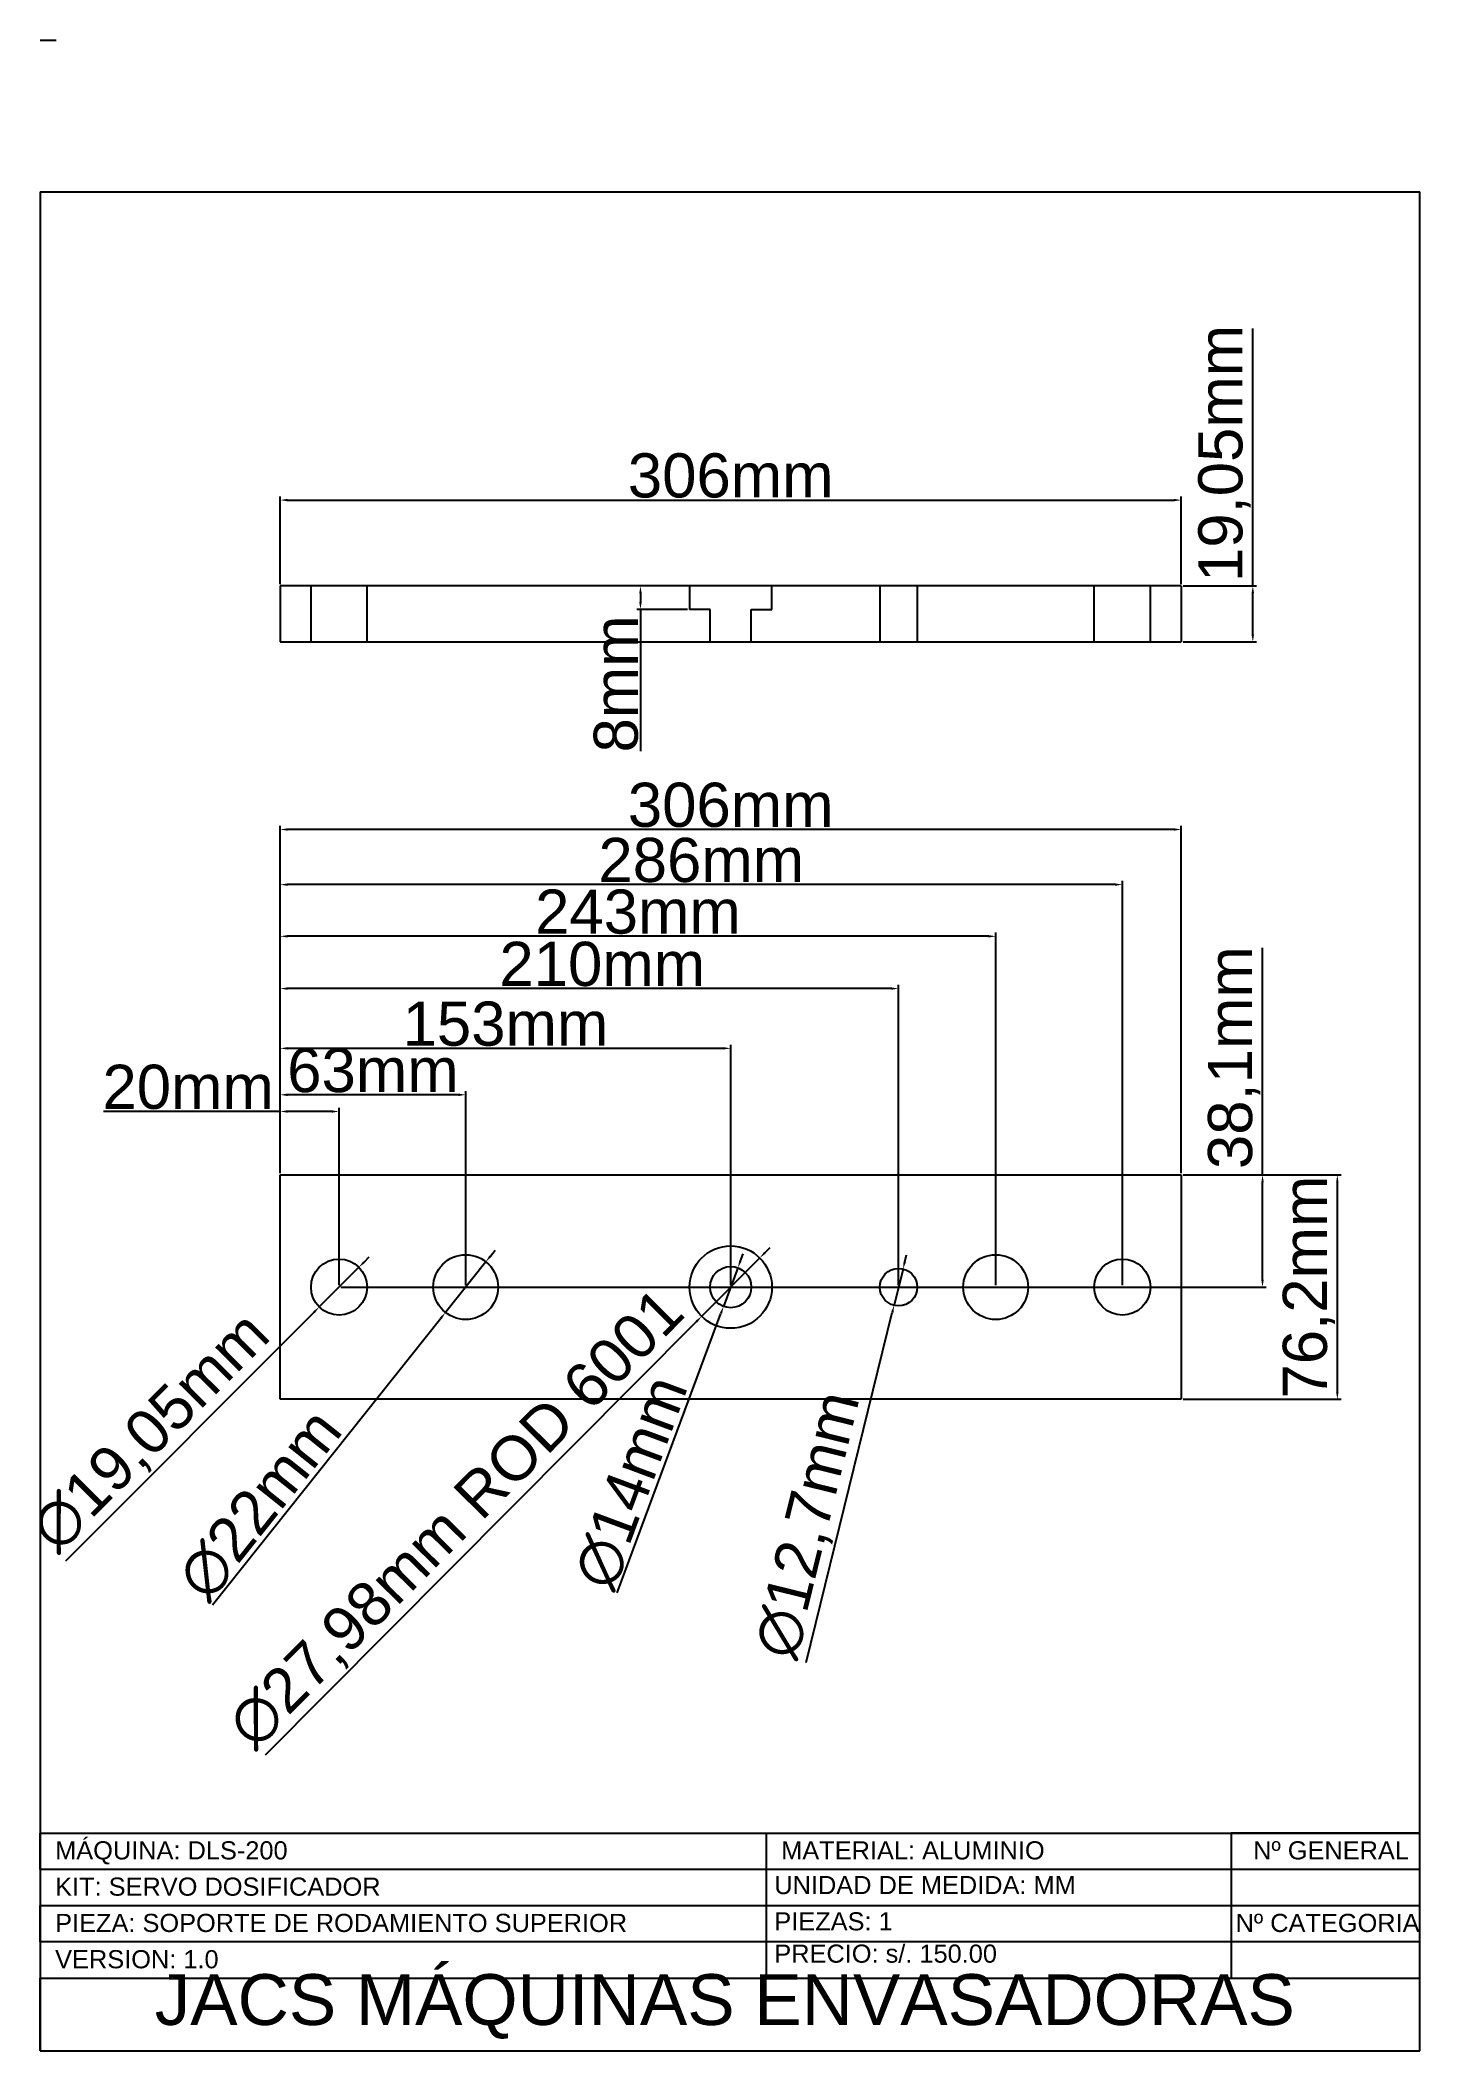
# Paper-space layout '8' of a CAD drawing. Header units: centimetres, sheet in millimetres. Extents: x 3 to 193, y 0 to 277.
# The model-space entities are those that its viewports show. They can reach past a viewport. Long polylines and large blocks are cut down to what shows.
import ezdxf

# ---------------------------------------------------------------- set-up
doc = ezdxf.new("R2010")
doc.units = ezdxf.units.CM
doc.header["$LTSCALE"] = 0.5
doc.linetypes.add('DASHED2', pattern=[9.525, 6.35, -3.175])
doc.styles.get("Standard").update_dxf_attribs({"font": 'arial.ttf'})
doc.dimstyles.new('ISO-25', dxfattribs={"dimtxt": 15, "dimasz": 2.5, "dimexe": 1.25, "dimexo": 0.625, "dimtad": 1, "dimtxsty": 'Standard', "dimcen": 2.5, "dimclrd": 1, "dimclre": 1, "dimadec": 0, "dimazin": 0, "dimtfac": 1, "dimtmove": 0, "dimatfit": 3, "dimfxl": 1, "dimarcsym": 0})

# ---------------------------------------------------------------- blocks, each defined once
blk = doc.blocks.new('*D233')
at = {"color": 1, "lineweight": -2, "transparency": 16777216}
for p, q in [((27919.86, 54750.57), (27919.86, 54780.34)), ((27922.36, 54779.09), (28223.36, 54779.09)), ((28225.86, 54750.57), (28225.86, 54780.34))]:
    blk.add_line(p, q, dxfattribs=at)
at = {"color": 1, "transparency": 16777216}
for points in [[(27922.36, 54779.51), (27922.36, 54778.68), (27919.86, 54779.09)], [(28223.36, 54779.51), (28223.36, 54778.68), (28225.86, 54779.09)]]:
    blk.add_solid(points, dxfattribs=at)
at = {"layer": 'Defpoints', "color": 0, "transparency": 16777216}
for p in [(28225.86, 54779.09), (27919.86, 54749.95), (28225.86, 54749.95)]:
    blk.add_point(p, dxfattribs=at)
at = {"color": 0, "transparency": 16777216, "insert": (28072.86, 54787.38), "char_height": 15, "attachment_point": 5}
blk.add_mtext('306mm', dxfattribs=at)
blk = doc.blocks.new('*D234')
at = {"color": 1, "lineweight": -2, "transparency": 16777216}
for p, q in [((28250.17, 54749.95), (28250.17, 54837.42)), ((28226.48, 54749.95), (28251.42, 54749.95)), ((28250.17, 54733.4), (28250.17, 54747.45)), ((28226.48, 54730.9), (28251.42, 54730.9))]:
    blk.add_line(p, q, dxfattribs=at)
at = {"color": 1, "transparency": 16777216}
for points in [[(28249.75, 54747.45), (28250.58, 54747.45), (28250.17, 54749.95)], [(28249.75, 54733.4), (28250.58, 54733.4), (28250.17, 54730.9)]]:
    blk.add_solid(points, dxfattribs=at)
at = {"layer": 'Defpoints', "color": 0, "transparency": 16777216}
for p in [(28225.86, 54749.95), (28250.17, 54749.95), (28225.86, 54730.9)]:
    blk.add_point(p, dxfattribs=at)
at = {"color": 0, "transparency": 16777216, "insert": (28240.53, 54794.93), "char_height": 15, "attachment_point": 5, "rotation": 90}
blk.add_mtext('19,05mm', dxfattribs=at)
blk = doc.blocks.new('*D235')
at = {"color": 1, "lineweight": -2, "transparency": 16777216}
for p, q in [((27919.86, 54550.46), (27919.86, 54572.65)), ((27939.86, 54512.36), (27939.86, 54572.65)), ((27919.86, 54571.4), (27859.85, 54571.4)), ((27937.36, 54571.4), (27922.36, 54571.4))]:
    blk.add_line(p, q, dxfattribs=at)
at = {"color": 1, "transparency": 16777216}
for points in [[(27922.36, 54571.82), (27922.36, 54570.98), (27919.86, 54571.4)], [(27937.36, 54571.82), (27937.36, 54570.98), (27939.86, 54571.4)]]:
    blk.add_solid(points, dxfattribs=at)
at = {"layer": 'Defpoints', "color": 0, "transparency": 16777216}
for p in [(27919.86, 54571.4), (27919.86, 54549.84), (27939.86, 54511.74)]:
    blk.add_point(p, dxfattribs=at)
at = {"color": 0, "transparency": 16777216, "insert": (27888.61, 54579.68), "char_height": 15, "attachment_point": 5}
blk.add_mtext('20mm', dxfattribs=at)
blk = doc.blocks.new('*D236')
at = {"color": 1, "lineweight": -2, "transparency": 16777216}
for p, q in [((27919.86, 54550.46), (27919.86, 54594.1)), ((28070.36, 54592.85), (27922.36, 54592.85)), ((28072.86, 54512.36), (28072.86, 54594.1))]:
    blk.add_line(p, q, dxfattribs=at)
at = {"color": 1, "transparency": 16777216}
for points in [[(27922.36, 54593.27), (27922.36, 54592.44), (27919.86, 54592.85)], [(28070.36, 54593.27), (28070.36, 54592.44), (28072.86, 54592.85)]]:
    blk.add_solid(points, dxfattribs=at)
at = {"layer": 'Defpoints', "color": 0, "transparency": 16777216}
for p in [(27919.86, 54592.85), (27919.86, 54549.84), (28072.86, 54511.74)]:
    blk.add_point(p, dxfattribs=at)
at = {"color": 0, "transparency": 16777216, "insert": (27996.36, 54601.14), "char_height": 15, "attachment_point": 5}
blk.add_mtext('153mm', dxfattribs=at)
blk = doc.blocks.new('*D237')
at = {"color": 1, "lineweight": -2, "transparency": 16777216}
for p, q in [((27919.86, 54550.46), (27919.86, 54614.4)), ((28127.36, 54613.15), (27922.36, 54613.15)), ((28129.86, 54512.36), (28129.86, 54614.4))]:
    blk.add_line(p, q, dxfattribs=at)
at = {"color": 1, "transparency": 16777216}
for points in [[(27922.36, 54613.57), (27922.36, 54612.74), (27919.86, 54613.15)], [(28127.36, 54613.57), (28127.36, 54612.74), (28129.86, 54613.15)]]:
    blk.add_solid(points, dxfattribs=at)
at = {"layer": 'Defpoints', "color": 0, "transparency": 16777216}
for p in [(27919.86, 54613.15), (27919.86, 54549.84), (28129.86, 54511.74)]:
    blk.add_point(p, dxfattribs=at)
at = {"color": 0, "transparency": 16777216, "insert": (28029.24, 54621.44), "char_height": 15, "attachment_point": 5}
blk.add_mtext('210mm', dxfattribs=at)
blk = doc.blocks.new('*D238')
at = {"color": 1, "lineweight": -2, "transparency": 16777216}
for p, q in [((27919.86, 54550.46), (27919.86, 54649.72)), ((28203.36, 54648.47), (27922.36, 54648.47)), ((28205.86, 54512.36), (28205.86, 54649.72))]:
    blk.add_line(p, q, dxfattribs=at)
at = {"color": 1, "transparency": 16777216}
for points in [[(27922.36, 54648.88), (27922.36, 54648.05), (27919.86, 54648.47)], [(28203.36, 54648.88), (28203.36, 54648.05), (28205.86, 54648.47)]]:
    blk.add_solid(points, dxfattribs=at)
at = {"layer": 'Defpoints', "color": 0, "transparency": 16777216}
for p in [(27919.86, 54648.47), (27919.86, 54549.84), (28205.86, 54511.74)]:
    blk.add_point(p, dxfattribs=at)
at = {"color": 0, "transparency": 16777216, "insert": (28062.86, 54656.75), "char_height": 15, "attachment_point": 5}
blk.add_mtext('286mm', dxfattribs=at)
blk = doc.blocks.new('*D239')
at = {"color": 1, "lineweight": -2, "transparency": 16777216}
for p, q in [((27919.86, 54550.46), (27919.86, 54668.44)), ((28225.86, 54550.46), (28225.86, 54668.44)), ((28223.36, 54667.19), (27922.36, 54667.19))]:
    blk.add_line(p, q, dxfattribs=at)
at = {"color": 1, "transparency": 16777216}
for points in [[(27922.36, 54667.61), (27922.36, 54666.78), (27919.86, 54667.19)], [(28223.36, 54667.61), (28223.36, 54666.78), (28225.86, 54667.19)]]:
    blk.add_solid(points, dxfattribs=at)
at = {"layer": 'Defpoints', "color": 0, "transparency": 16777216}
for p in [(27919.86, 54667.19), (27919.86, 54549.84), (28225.86, 54549.84)]:
    blk.add_point(p, dxfattribs=at)
at = {"color": 0, "transparency": 16777216, "insert": (28072.86, 54675.48), "char_height": 15, "attachment_point": 5}
blk.add_mtext('306mm', dxfattribs=at)
blk = doc.blocks.new('*D240')
at = {"color": 1, "lineweight": -2, "transparency": 16777216}
for p, q in [((28253.47, 54549.84), (28253.47, 54627.05)), ((28226.48, 54549.84), (28254.72, 54549.84)), ((28253.47, 54514.24), (28253.47, 54547.34)), ((27940.48, 54511.74), (28254.72, 54511.74))]:
    blk.add_line(p, q, dxfattribs=at)
at = {"color": 1, "transparency": 16777216}
for points in [[(28253.05, 54547.34), (28253.89, 54547.34), (28253.47, 54549.84)], [(28253.05, 54514.24), (28253.89, 54514.24), (28253.47, 54511.74)]]:
    blk.add_solid(points, dxfattribs=at)
at = {"layer": 'Defpoints', "color": 0, "transparency": 16777216}
for p in [(28225.86, 54549.84), (28253.47, 54549.84), (27939.86, 54511.74)]:
    blk.add_point(p, dxfattribs=at)
at = {"color": 0, "transparency": 16777216, "insert": (28243.83, 54589.69), "char_height": 15, "attachment_point": 5, "rotation": 90}
blk.add_mtext('38,1mm', dxfattribs=at)
blk = doc.blocks.new('*D241')
at = {"color": 1, "lineweight": -2, "transparency": 16777216}
for p, q in [((28226.48, 54549.84), (28280.12, 54549.84)), ((28278.87, 54476.14), (28278.87, 54547.34)), ((28226.48, 54473.64), (28280.12, 54473.64))]:
    blk.add_line(p, q, dxfattribs=at)
at = {"color": 1, "transparency": 16777216}
for points in [[(28278.45, 54547.34), (28279.28, 54547.34), (28278.87, 54549.84)], [(28278.45, 54476.14), (28279.28, 54476.14), (28278.87, 54473.64)]]:
    blk.add_solid(points, dxfattribs=at)
at = {"layer": 'Defpoints', "color": 0, "transparency": 16777216}
for p in [(28225.86, 54549.84), (28278.87, 54549.84), (28225.86, 54473.64)]:
    blk.add_point(p, dxfattribs=at)
at = {"color": 0, "transparency": 16777216, "insert": (28269.23, 54511.74), "char_height": 15, "attachment_point": 5, "rotation": 90}
blk.add_mtext('76,2mm', dxfattribs=at)
blk = doc.blocks.new('*D242')
at = {"color": 1, "lineweight": -2, "transparency": 16777216}
for p, q in [((27946.59, 54518.48), (27933.13, 54505)), ((27948.36, 54520.25), (27950.12, 54522.01)), ((27847.04, 54418.78), (27931.36, 54503.23))]:
    blk.add_line(p, q, dxfattribs=at)
at = {"color": 1, "transparency": 16777216}
for points in [[(27948.06, 54520.54), (27948.65, 54519.95), (27946.59, 54518.48)], [(27931.07, 54503.52), (27931.66, 54502.93), (27933.13, 54505)]]:
    blk.add_solid(points, dxfattribs=at)
at = {"layer": 'Defpoints', "color": 0, "transparency": 16777216}
for p in [(27946.59, 54518.48), (27933.13, 54505)]:
    blk.add_point(p, dxfattribs=at)
at = {"color": 0, "transparency": 16777216, "insert": (27876.33, 54462.1), "char_height": 15, "attachment_point": 5, "rotation": 45.04209}
blk.add_mtext('∅19,05mm', dxfattribs=at)
blk = doc.blocks.new('*D243')
at = {"color": 1, "lineweight": -2, "transparency": 16777216}
for p, q in [((28084.48, 54523.43), (28086.25, 54525.2)), ((28082.72, 54521.66), (28063, 54501.82)), ((27914.92, 54352.87), (28061.23, 54500.04))]:
    blk.add_line(p, q, dxfattribs=at)
at = {"color": 1, "transparency": 16777216}
for points in [[(28084.19, 54523.72), (28084.78, 54523.14), (28082.72, 54521.66)], [(28060.94, 54500.34), (28061.53, 54499.75), (28063, 54501.82)]]:
    blk.add_solid(points, dxfattribs=at)
at = {"layer": 'Defpoints', "color": 0, "transparency": 16777216}
for p in [(28082.72, 54521.66), (28063, 54501.82)]:
    blk.add_point(p, dxfattribs=at)
at = {"color": 0, "transparency": 16777216, "insert": (27980.18, 54432.54), "char_height": 15, "attachment_point": 5, "rotation": 45.16811}
blk.add_mtext('∅27,98mm ROD 6001', dxfattribs=at)
blk = doc.blocks.new('*D244')
at = {"color": 1, "lineweight": -2, "transparency": 16777216}
for p, q in [((28075.3, 54518.3), (28070.42, 54505.17)), ((28076.17, 54520.64), (28077.04, 54522.99)), ((28034.32, 54407.94), (28069.55, 54502.83))]:
    blk.add_line(p, q, dxfattribs=at)
at = {"color": 1, "transparency": 16777216}
for points in [[(28075.77, 54520.79), (28076.56, 54520.5), (28075.3, 54518.3)], [(28069.16, 54502.98), (28069.94, 54502.69), (28070.42, 54505.17)]]:
    blk.add_solid(points, dxfattribs=at)
at = {"layer": 'Defpoints', "color": 0, "transparency": 16777216}
for p in [(28075.3, 54518.3), (28070.42, 54505.17)]:
    blk.add_point(p, dxfattribs=at)
at = {"color": 0, "transparency": 16777216, "insert": (28038.97, 54445.46), "char_height": 15, "attachment_point": 5, "rotation": 69.63238}
blk.add_mtext('∅14mm', dxfattribs=at)
blk = doc.blocks.new('*D245')
at = {"color": 1, "lineweight": -2, "transparency": 16777216}
for p, q in [((28131.38, 54517.9), (28128.34, 54505.57)), ((28131.98, 54520.33), (28132.57, 54522.76)), ((28098.46, 54384.26), (28127.74, 54503.14))]:
    blk.add_line(p, q, dxfattribs=at)
at = {"color": 1, "transparency": 16777216}
for points in [[(28131.57, 54520.43), (28132.38, 54520.23), (28131.38, 54517.9)], [(28127.34, 54503.24), (28128.15, 54503.04), (28128.34, 54505.57)]]:
    blk.add_solid(points, dxfattribs=at)
at = {"layer": 'Defpoints', "color": 0, "transparency": 16777216}
for p in [(28131.38, 54517.9), (28128.34, 54505.57)]:
    blk.add_point(p, dxfattribs=at)
at = {"color": 0, "transparency": 16777216, "insert": (28099.75, 54430.83), "char_height": 15, "attachment_point": 5, "rotation": 76.16233}
blk.add_mtext('∅12,7mm', dxfattribs=at)
blk = doc.blocks.new('*D273')
at = {"color": 1, "lineweight": -2, "transparency": 16777216}
for p, q in [((28058.24, 54749.95), (28040.96, 54749.95)), ((28042.21, 54747.45), (28042.21, 54744.45)), ((28058.24, 54741.95), (28040.96, 54741.95)), ((28042.21, 54741.95), (28042.21, 54693.83))]:
    blk.add_line(p, q, dxfattribs=at)
at = {"color": 1, "transparency": 16777216}
for points in [[(28041.79, 54747.45), (28042.63, 54747.45), (28042.21, 54749.95)], [(28041.79, 54744.45), (28042.63, 54744.45), (28042.21, 54741.95)]]:
    blk.add_solid(points, dxfattribs=at)
at = {"layer": 'Defpoints', "color": 0, "transparency": 16777216}
for p in [(28058.87, 54749.95), (28042.21, 54741.95), (28058.87, 54741.95)]:
    blk.add_point(p, dxfattribs=at)
at = {"color": 0, "transparency": 16777216, "insert": (28033.93, 54716.64), "char_height": 15, "attachment_point": 5, "rotation": 90}
blk.add_mtext('8mm', dxfattribs=at)
blk = doc.blocks.new('*D310')
at = {"color": 1, "lineweight": -2, "transparency": 16777216}
for p, q in [((27919.86, 54550.46), (27919.86, 54632.16)), ((28160.36, 54630.91), (27922.36, 54630.91)), ((28162.86, 54512.36), (28162.86, 54632.16))]:
    blk.add_line(p, q, dxfattribs=at)
at = {"color": 1, "transparency": 16777216}
for points in [[(27922.36, 54631.33), (27922.36, 54630.49), (27919.86, 54630.91)], [(28160.36, 54631.33), (28160.36, 54630.49), (28162.86, 54630.91)]]:
    blk.add_solid(points, dxfattribs=at)
at = {"layer": 'Defpoints', "color": 0, "transparency": 16777216}
for p in [(27919.86, 54630.91), (27919.86, 54549.84), (28162.86, 54511.74)]:
    blk.add_point(p, dxfattribs=at)
at = {"color": 0, "transparency": 16777216, "insert": (28041.36, 54639.2), "char_height": 15, "attachment_point": 5}
blk.add_mtext('243mm', dxfattribs=at)
blk = doc.blocks.new('*D311')
at = {"color": 1, "lineweight": -2, "transparency": 16777216}
for p, q in [((27919.86, 54550.46), (27919.86, 54578.32)), ((27980.36, 54577.07), (27922.36, 54577.07)), ((27982.86, 54512.36), (27982.86, 54578.32))]:
    blk.add_line(p, q, dxfattribs=at)
at = {"color": 1, "transparency": 16777216}
for points in [[(27922.36, 54577.49), (27922.36, 54576.65), (27919.86, 54577.07)], [(27980.36, 54577.49), (27980.36, 54576.65), (27982.86, 54577.07)]]:
    blk.add_solid(points, dxfattribs=at)
at = {"layer": 'Defpoints', "color": 0, "transparency": 16777216}
for p in [(27919.86, 54577.07), (27919.86, 54549.84), (27982.86, 54511.74)]:
    blk.add_point(p, dxfattribs=at)
at = {"color": 0, "transparency": 16777216, "insert": (27951.36, 54585.36), "char_height": 15, "attachment_point": 5}
blk.add_mtext('63mm', dxfattribs=at)
blk = doc.blocks.new('*D312')
at = {"color": 1, "lineweight": -2, "transparency": 16777216}
for p, q in [((27991.27, 54522.29), (27992.83, 54524.25)), ((27989.71, 54520.34), (27976, 54503.13)), ((27896.83, 54403.77), (27974.45, 54501.18))]:
    blk.add_line(p, q, dxfattribs=at)
at = {"color": 1, "transparency": 16777216}
for points in [[(27990.95, 54522.55), (27991.6, 54522.03), (27989.71, 54520.34)], [(27974.12, 54501.44), (27974.77, 54500.92), (27976, 54503.13)]]:
    blk.add_solid(points, dxfattribs=at)
at = {"layer": 'Defpoints', "color": 0, "transparency": 16777216}
for p in [(27989.71, 54520.34), (27976, 54503.13)]:
    blk.add_point(p, dxfattribs=at)
at = {"color": 0, "transparency": 16777216, "insert": (27912.95, 54437.96), "char_height": 15, "attachment_point": 5, "rotation": 51.4512}
blk.add_mtext('∅22mm', dxfattribs=at)

msp = doc.modelspace()

# ---------------------------------------------------------------- linework, layer by layer
for p, q in [((28225.859, 54749.948), (27919.859, 54749.948)), ((27919.859, 54749.948), (27919.859, 54730.898)), ((28225.859, 54749.948), (28225.859, 54730.898)), ((27919.859, 54730.898), (28225.859, 54730.898)), ((27919.859, 54549.837), (28225.859, 54549.837)), ((27919.859, 54473.637), (27919.859, 54549.837)), ((28225.859, 54549.837), (28225.859, 54473.637)), ((28225.859, 54473.637), (27919.859, 54473.637))]:
    msp.add_line(p, q)
at = {"linetype": 'DASHED2'}
for p, q in [((27930.334, 54730.898), (27930.334, 54749.948)), ((27949.384, 54730.898), (27949.384, 54749.948)), ((28058.869, 54749.948), (28058.869, 54741.948)), ((28086.849, 54741.948), (28086.849, 54749.948)), ((28123.509, 54749.948), (28123.509, 54730.898)), ((28136.209, 54749.948), (28136.209, 54730.898)), ((28196.334, 54730.898), (28196.334, 54749.948)), ((28215.384, 54730.898), (28215.384, 54749.948)), ((28065.859, 54741.948), (28058.869, 54741.948)), ((28065.859, 54730.898), (28065.859, 54741.948)), ((28079.859, 54730.898), (28079.859, 54741.948)), ((28079.859, 54741.948), (28086.849, 54741.948))]:
    msp.add_line(p, q, dxfattribs=at)
for centre, radius in [((28072.859, 54511.737), 13.99), ((27939.859, 54511.737), 9.525), ((27982.859, 54511.737), 11), ((28072.859, 54511.737), 7), ((28129.859, 54511.737), 6.35), ((28162.859, 54511.737), 11), ((28205.859, 54511.737), 9.525)]:
    msp.add_circle(centre, radius)

# ---------------------------------------------------------------- dimensions: what is measured, and where the dimension line sits
for base, p1, p2, picture, middle in [((28250.166, 54749.948), (28225.859, 54730.898), (28225.859, 54749.948), '*D234', (28240.527, 54794.932)), ((28042.21, 54741.948), (28058.869, 54749.948), (28058.869, 54741.948), '*D273', (28033.926, 54716.641)), ((28253.469, 54549.837), (27939.859, 54511.737), (28225.859, 54549.837), '*D240', (28243.83, 54589.694)), ((28278.865, 54549.837), (28225.859, 54473.637), (28225.859, 54549.837), '*D241', (28269.226, 54511.737))]:
    dim = msp.add_linear_dim(base=base, p1=p1, p2=p2, angle=90, dimstyle='ISO-25', override={"dimpost": 'mm'})
    dim.commit()
    dim.dimension.update_dxf_attribs({"geometry": picture, "text_midpoint": middle})
for base, p1, p2, picture, middle in [((28225.859, 54779.094), (27919.859, 54749.948), (28225.859, 54749.948), '*D233', (28072.859, 54787.383)), ((27919.859, 54630.91), (28162.859, 54511.737), (27919.859, 54549.837), '*D310', (28041.359, 54639.199)), ((27919.859, 54577.07), (27982.859, 54511.737), (27919.859, 54549.837), '*D311', (27951.359, 54585.359)), ((27919.859, 54571.4), (27939.859, 54511.737), (27919.859, 54549.837), '*D235', (27888.606, 54579.684))]:
    dim = msp.add_linear_dim(base=base, p1=p1, p2=p2, dimstyle='ISO-25', override={"dimpost": 'mm'})
    dim.commit()
    dim.dimension.update_dxf_attribs({"geometry": picture, "text_midpoint": middle})
for base, p1, picture, middle in [((27919.859, 54667.194), (28225.859, 54549.837), '*D239', (28072.859, 54667.194)), ((27919.859, 54648.467), (28205.859, 54511.737), '*D238', (28062.859, 54648.467)), ((27919.859, 54613.154), (28129.859, 54511.737), '*D237', (28029.237, 54613.154)), ((27919.859, 54592.853), (28072.859, 54511.737), '*D236', (27996.359, 54592.853))]:
    dim = msp.add_linear_dim(base=base, p1=p1, p2=(27919.859, 54549.837), dimstyle='ISO-25', override={"dimpost": 'mm'})
    dim.commit()
    dim.dimension.update_dxf_attribs({"geometry": picture, "text_midpoint": middle, "dimtype": 160})
for p1, p2, picture, middle in [((27989.714, 54520.339), (27976.004, 54503.134), '*D312', (27919.753, 54432.54)), ((27946.589, 54518.477), (27933.129, 54504.996), '*D242', (27883.323, 54455.118)), ((28075.295, 54518.299), (28070.423, 54505.174), '*D244', (28047.127, 54442.426)), ((28131.378, 54517.902), (28128.34, 54505.571), '*D245', (28109.347, 54428.465))]:
    dim = msp.add_diameter_dim_2p(p1=p1, p2=p2, dimstyle='ISO-25', override={"dimpost": 'mm'})
    dim.commit()
    dim.dimension.update_dxf_attribs({"geometry": picture, "text_midpoint": middle, "dimtype": 163})
dim = msp.add_diameter_dim_2p(p1=(28082.722, 54521.658), p2=(28062.996, 54501.815), text='<> ROD 6001', dimstyle='ISO-25', override={"dimpost": 'mm'})
dim.commit()
dim.dimension.update_dxf_attribs({"geometry": '*D243', "text_midpoint": (27980.185, 54432.537)})

psp = doc.layouts.new('8')

# ---------------------------------------------------------------- linework, layer by layer
for p, q in [((3.11, 276.94), (5.31, 276.94)), ((3.11, 256.06), (3.11, -0.06)), ((3.11, 256.06), (193.11, 256.06)), ((193.11, -0.06), (193.11, 256.06)), ((3.11, 24.94), (3.11, 29.94)), ((3.11, 29.94), (193.11, 29.94)), ((3.11, 29.94), (103.11, 29.94)), ((103.11, 29.94), (103.11, 9.94)), ((193.11, 29.94), (167.11, 29.94)), ((167.11, 29.94), (167.11, 9.94)), ((193.11, 29.94), (168.11, 29.94)), ((193.11, 24.94), (3.11, 24.94)), ((193.11, 19.94), (193.11, 24.94)), ((3.11, 14.94), (3.11, 19.94)), ((3.11, 19.94), (193.11, 19.94)), ((193.11, 14.94), (3.11, 14.94)), ((193.11, 9.94), (193.11, 14.94)), ((3.11, -0.06), (3.11, 9.94)), ((3.11, 9.94), (193.11, 9.94)), ((3.11, -0.06), (193.11, -0.06))]:
    psp.add_line(p, q)

# ---------------------------------------------------------------- texts
at = {"attachment_point": 1}
for s, width, insert, char_height in [('MÁQUINA: DLS-200', 100, (5.16, 28.81), 2.5), ('MATERIAL: ALUMINIO', 100, (105.16, 28.81), 2.5), ('Nº GENERAL', 100, (170.16, 28.81), 2.5), ('KIT: SERVO DOSIFICADOR', 100, (5.16, 23.81), 2.5), ('UNIDAD DE MEDIDA: MM', 100, (104.21, 24.03), 2.5), ('PIEZA: SOPORTE DE RODAMIENTO SUPERIOR', 100, (5.16, 18.81), 2.5), ('PIEZAS: 1', 100, (104.21, 19.03), 2.5), ('Nº CATEGORIA', 100, (167.74, 18.81), 2.5), ('PRECIO: s/. 150.00 ', 100, (104.21, 14.58), 2.5), ('VERSION: 1.0', 100, (5.16, 13.81), 2.5), ('    JACS MÁQUINAS ENVASADORAS', 186.3441, (8.01, 10.5), 7)]:
    psp.add_mtext_dynamic_manual_height_columns(s, width=width, gutter_width=12.5, heights=[0], dxfattribs=dict(at, insert=insert, char_height=char_height))

# ---------------------------------------------------------------- viewports
at = {"layer": '0', "view_target_point": (-247.019, -525.705)}
psp.add_viewport(center=(98.11, 143), size=(190, 226.121), view_center_point=(28319.648, 55130.756), view_height=557.5498, dxfattribs=at)

doc.saveas('drawing.dxf')
